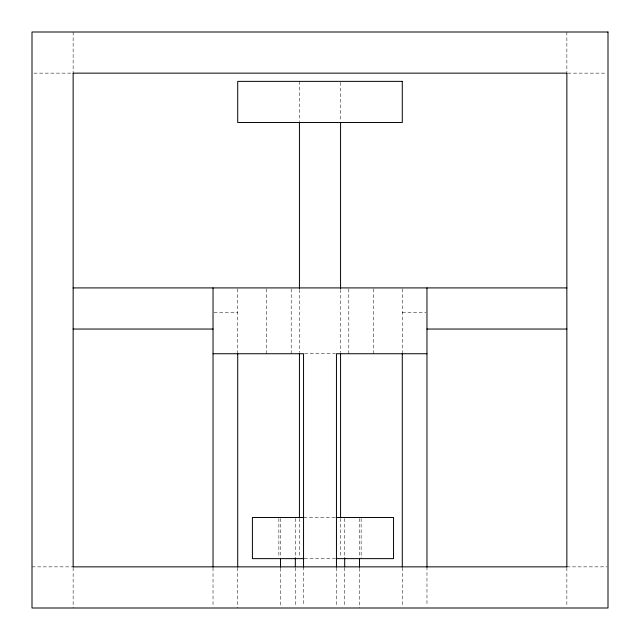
<?xml version="1.0" encoding="UTF-8"?>
<svg xmlns="http://www.w3.org/2000/svg" width="640" height="640" viewBox="0 0 640 640"><rect width="100%" height="100%" fill="white"/><g stroke="black" fill="none" stroke-linecap="round" stroke-linejoin="round"><path stroke-width="0.48" stroke-dasharray="3.2 2.4" d="M33.96 73.144L72.16 73.144M567.84 73.144L607.024 73.144M214.016 312.592L237.712 312.592M402.288 312.592L425.984 312.592M304.544 353.736L335.456 353.736M303.872 517.488L335.672 517.488M304.328 558.632L335.672 558.632M32 566.856L73.144 566.856M566.856 566.856L607.024 566.856M566.856 32L566.856 72.16M566.856 567.84L566.856 606.04M426.968 566.856L426.968 606.04M402.288 288.896L402.288 352.896M402.288 567.84L402.288 606.04M373.488 288.904L373.488 353.736M361.144 518.464L361.144 558.632M359.496 518.48L359.496 557.272M359.496 568.216L359.496 608M348.8 288.904L348.8 353.736M344.688 518.472L344.688 557.968M344.688 567.84L344.688 606.04M340.568 82.352L340.568 121.536M340.568 289.504L340.568 352.496M340.568 518.464L340.568 557.648M336.456 567.84L336.456 606.04M303.544 566.856L303.544 606.04M299.432 81.368L299.432 121.536M299.432 289.504L299.432 352.496M299.432 518.464L299.432 557.648M295.344 518.472L295.344 557.968M295.344 567.84L295.312 606.04M291.2 288.904L291.2 353.736M280.504 518.48L280.504 557.272M280.504 568.216L280.504 606.008M278.856 518.464L278.856 557.648M266.512 288.904L266.512 353.736M237.712 288.896L237.712 352.896M237.712 567.84L237.712 608M213.032 567.84L213.032 606.04M73.144 32L73.144 72.16M73.144 567.84L73.144 608"/><path stroke-width="0.96" d="M73.144 73.144L566.856 73.144M73.144 287.912L566.856 287.912M73.144 329.048L213.032 329.048M426.968 329.048L566.856 329.048M213.032 353.736L303.544 353.736L303.544 567.12M426.968 353.736L336.456 353.736L336.456 567.12M303.872 517.488L252.408 517.488L252.408 558.632L303.872 558.632M336.128 517.488L393.544 517.488L393.544 558.632L336.744 558.632M73.144 566.856L566.856 566.856M566.856 73L566.856 567M426.968 287.912L426.968 567.08M402.288 353.512L402.288 567.08M359.496 558.264L359.496 567.216M344.688 557.968L344.688 566.856M340.568 122.512L340.568 288.504M340.568 353.496L340.568 517.488M299.432 122.512L299.432 288.504M299.432 353.496L299.432 517.488M295.344 557.968L295.344 566.856M280.504 558.264L280.504 567.216M237.712 353.512L237.712 567.08M213.032 287.912L213.032 567.08M73.144 73L73.144 567M608 32L32 32L32 608L608 608L608 32M402.288 81.368L237.712 81.368L237.712 122.512L402.288 122.512L402.288 81.368"/></g></svg>
